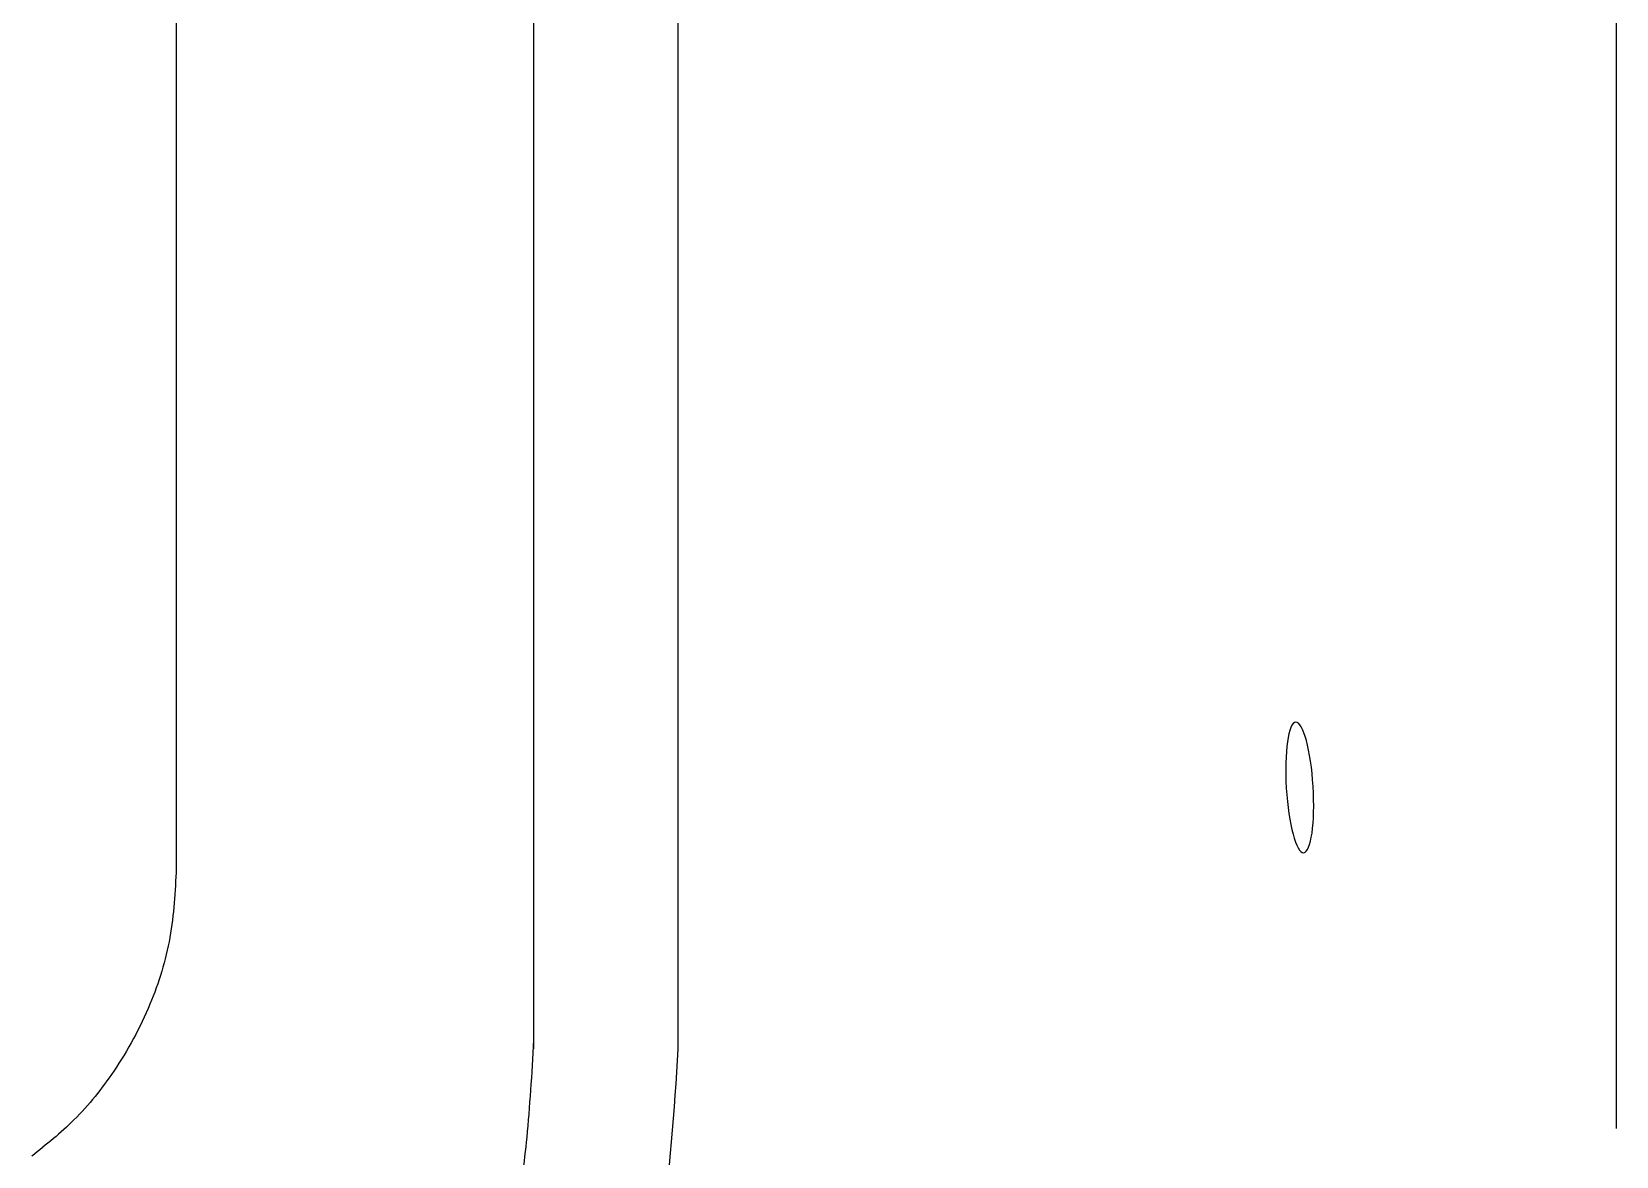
# Model space of a CAD drawing. Extents: x 408 to 498, y 628 to 778.
# Drawn here: x 469.69 to 478.51, y 681.37 to 687.63 of the extents above; entities that cross this region are included whole.
import ezdxf

# ---------------------------------------------------------------- set-up
doc = ezdxf.new("R2010")
doc.units = 0
doc.header["$MEASUREMENT"] = 0
doc.layers.add('1', color=4, linetype='Continuous')
doc.layers.add('LIGHT', color=1, linetype='Continuous')

# ---------------------------------------------------------------- blocks, each defined once
blk = doc.blocks.new('2018 PULSE')
at = {"layer": '1', "linetype": 'Continuous', "lineweight": 25}
blk.add_line((62.197, 51.2579), (62.197, 37.8324), dxfattribs=at)
at = {"layer": '1'}
for points in [[(70.2096, 52.7062), (70.2096, 43.0045), (70.2096, 36.3836)], [(64.9878, 52.2626), (64.9878, 44.5452), (64.9878, 36.8278)], [(62.197, 37.8324), (62.1614, 37.4477), (62.0507, 37.0759), (61.8491, 36.7032), (61.6279, 36.4322), (61.3926, 36.2295)], [(64.9878, 36.8278), (64.8836, 35.7989), (64.5482, 34.7505), (64.1222, 34.0449), (63.507, 33.4525)]]:
    blk.add_spline(points, degree=3, dxfattribs=at)
for points, knots in [([(64.1842, 52.2626), (64.1842, 47.1691), (64.1842, 42.0756), (64.1842, 36.9307), (64.1842, 36.8792), (64.1842, 36.8278)], [0, 0, 0, 0, 15.280505, 15.280505, 15.434853, 15.434853, 15.434853, 15.434853]), ([(64.1856, 36.8758), (64.1742, 36.6854), (64.1632, 36.505), (64.1326, 36.1914), (64.1147, 36.056), (64.0656, 35.7991), (64.0333, 35.6709), (63.9413, 35.375), (63.8751, 35.2062), (63.7228, 34.8838), (63.6402, 34.74), (63.5063, 34.5583), (63.4595, 34.5033), (63.3436, 34.3821), (63.2769, 34.3189), (63.1355, 34.1923), (63.0623, 34.1295), (62.9845, 34.0629)], [0, 0, 0, 0, 0.57028, 0.57028, 1.056812, 1.056812, 1.543343, 1.543343, 2.188308, 2.188308, 2.833273, 2.833273, 3.170724, 3.170724, 3.508175, 3.508175, 3.81312, 3.81312, 3.81312, 3.81312])]:
    blk.add_open_spline(points, degree=3, knots=knots, dxfattribs=at)
at = {"layer": 'LIGHT', "extrusion": (0, 0, -1)}
blk.add_ellipse((68.448, 38.2824), major_axis=(0.0222, -0.3634), ratio=0.205485, dxfattribs=at)

msp = doc.modelspace()

# ---------------------------------------------------------------- block references
at = {"layer": '1'}
msp.add_blockref('2018 PULSE', (408.3007, 645.1452), dxfattribs=at)

doc.saveas('drawing.dxf')
